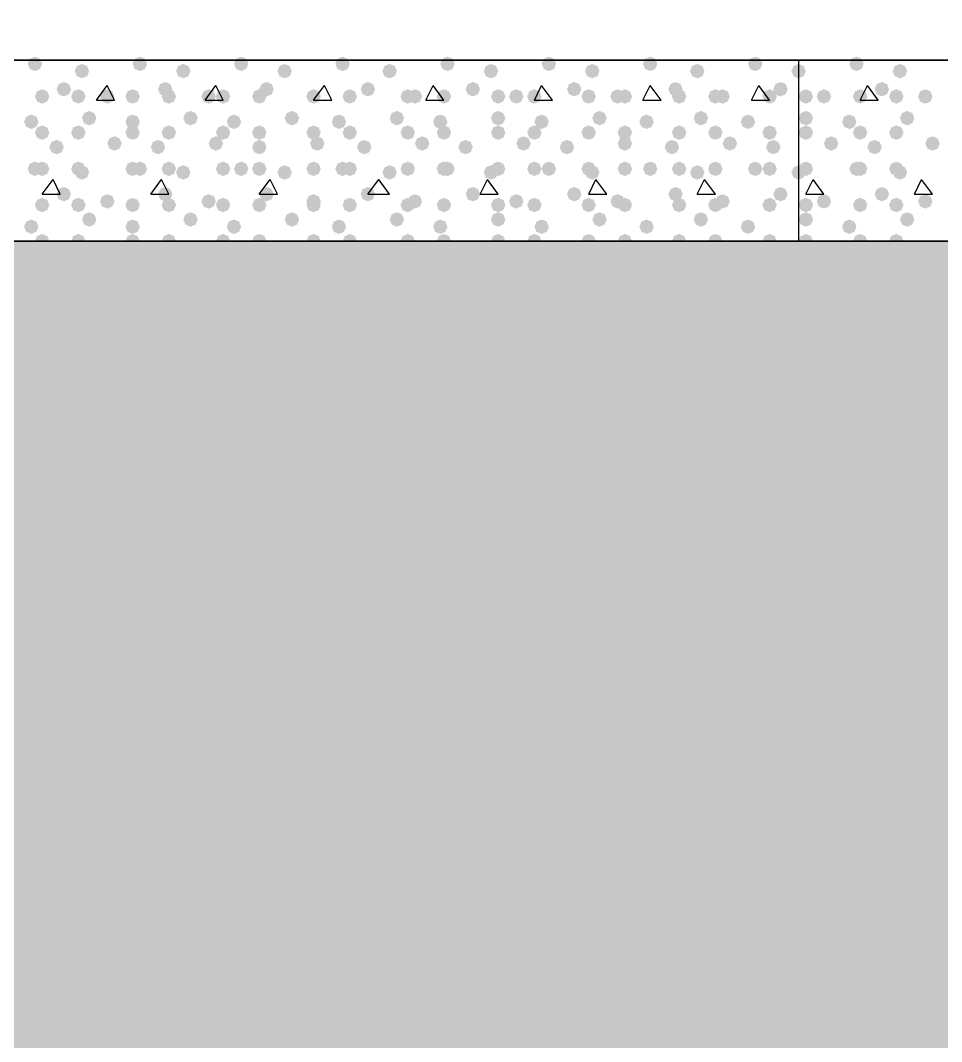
# Model space of a CAD drawing. Header units: millimetres. Extents: x 0 to 420, y 0 to 297.
# Drawn here: x 128.44 to 139.21, y 117.55 to 129.5 of the extents above; entities that cross this region are included whole.
import ezdxf

# ---------------------------------------------------------------- set-up
doc = ezdxf.new("R2010")
doc.units = ezdxf.units.MM
doc.layers.get('0').update_dxf_attribs({"linetype": 'CONTINUOUS'})

msp = doc.modelspace()

# ---------------------------------------------------------------- hatches: boundary and pattern name
at = {"true_color": 0x000008}
for points in [[(128.693333, 128.989667), (128.668463, 128.929871), (128.608667, 128.905), (128.548871, 128.929871), (128.524, 128.989667), (128.548871, 129.049462), (128.608667, 129.074333), (128.668462, 129.049463)], [(129.921, 128.989667), (129.896129, 128.929871), (129.836333, 128.905), (129.776537, 128.929871), (129.751667, 128.989667), (129.776537, 129.049462), (129.836333, 129.074333), (129.896129, 129.049463)], [(131.106333, 128.989667), (131.081462, 128.929871), (131.021667, 128.905), (130.961871, 128.929871), (130.937, 128.989667), (130.961871, 129.049462), (131.021667, 129.074333), (131.081462, 129.049463)], [(132.291667, 128.989667), (132.266796, 128.929871), (132.207, 128.905), (132.147204, 128.929871), (132.122333, 128.989667), (132.147204, 129.049462), (132.207, 129.074333), (132.266796, 129.049463)], [(133.519333, 128.989667), (133.494463, 128.929871), (133.434667, 128.905), (133.374871, 128.929871), (133.35, 128.989667), (133.374871, 129.049462), (133.434667, 129.074333), (133.494462, 129.049463)], [(134.704667, 128.989667), (134.679796, 128.929871), (134.62, 128.905), (134.560204, 128.929871), (134.535333, 128.989667), (134.560204, 129.049462), (134.62, 129.074333), (134.679796, 129.049463)], [(135.89, 128.989667), (135.865129, 128.929871), (135.805333, 128.905), (135.745538, 128.929871), (135.720667, 128.989667), (135.745537, 129.049462), (135.805333, 129.074333), (135.865129, 129.049463)], [(137.117667, 128.989667), (137.092796, 128.929871), (137.033, 128.905), (136.973204, 128.929871), (136.948333, 128.989667), (136.973204, 129.049462), (137.033, 129.074333), (137.092796, 129.049463)], [(129.243667, 128.905), (129.218796, 128.845204), (129.159, 128.820333), (129.099204, 128.845204), (129.074333, 128.905), (129.099204, 128.964796), (129.159, 128.989667), (129.218796, 128.964796)], [(130.429, 128.905), (130.404129, 128.845204), (130.344333, 128.820333), (130.284538, 128.845204), (130.259667, 128.905), (130.284537, 128.964796), (130.344333, 128.989667), (130.404129, 128.964796)], [(131.614333, 128.905), (131.589463, 128.845204), (131.529667, 128.820333), (131.469871, 128.845204), (131.445, 128.905), (131.469871, 128.964796), (131.529667, 128.989667), (131.589462, 128.964796)], [(132.842, 128.905), (132.817129, 128.845204), (132.757333, 128.820333), (132.697538, 128.845204), (132.672667, 128.905), (132.697537, 128.964796), (132.757333, 128.989667), (132.817129, 128.964796)], [(134.027333, 128.905), (134.002463, 128.845204), (133.942667, 128.820333), (133.882871, 128.845204), (133.858, 128.905), (133.882871, 128.964796), (133.942667, 128.989667), (134.002462, 128.964796)], [(135.212667, 128.905), (135.187796, 128.845204), (135.128, 128.820333), (135.068204, 128.845204), (135.043333, 128.905), (135.068204, 128.964796), (135.128, 128.989667), (135.187796, 128.964796)], [(136.440333, 128.905), (136.415463, 128.845204), (136.355667, 128.820333), (136.295871, 128.845204), (136.271, 128.905), (136.295871, 128.964796), (136.355667, 128.989667), (136.415462, 128.964796)], [(128.778, 128.608667), (128.753129, 128.548871), (128.693333, 128.524), (128.633537, 128.548871), (128.608667, 128.608667), (128.633537, 128.668462), (128.693333, 128.693333), (128.753129, 128.668463)], [(129.032, 128.693333), (129.007129, 128.633537), (128.947333, 128.608667), (128.887538, 128.633537), (128.862667, 128.693333), (128.887537, 128.753129), (128.947333, 128.778), (129.007129, 128.753129)], [(129.201333, 128.608667), (129.176462, 128.548871), (129.116667, 128.524), (129.056871, 128.548871), (129.032, 128.608667), (129.056871, 128.668462), (129.116667, 128.693333), (129.176462, 128.668463)], [(129.54, 128.608667), (129.515129, 128.548871), (129.455333, 128.524), (129.395537, 128.548871), (129.370667, 128.608667), (129.395537, 128.668462), (129.455333, 128.693333), (129.515129, 128.668463)], [(129.836333, 128.608667), (129.811463, 128.548871), (129.751667, 128.524), (129.691871, 128.548871), (129.667, 128.608667), (129.691871, 128.668462), (129.751667, 128.693333), (129.811462, 128.668463)], [(130.217333, 128.693333), (130.192463, 128.633537), (130.132667, 128.608667), (130.072871, 128.633537), (130.048, 128.693333), (130.072871, 128.753129), (130.132667, 128.778), (130.192462, 128.753129)], [(130.259667, 128.608667), (130.234796, 128.548871), (130.175, 128.524), (130.115204, 128.548871), (130.090333, 128.608667), (130.115204, 128.668462), (130.175, 128.693333), (130.234796, 128.668463)], [(130.725333, 128.608667), (130.700463, 128.548871), (130.640667, 128.524), (130.580871, 128.548871), (130.556, 128.608667), (130.580871, 128.668462), (130.640667, 128.693333), (130.700462, 128.668463)], [(130.894667, 128.608667), (130.869796, 128.548871), (130.81, 128.524), (130.750204, 128.548871), (130.725333, 128.608667), (130.750204, 128.668462), (130.81, 128.693333), (130.869796, 128.668463)], [(131.318, 128.608667), (131.293129, 128.548871), (131.233333, 128.524), (131.173537, 128.548871), (131.148667, 128.608667), (131.173537, 128.668462), (131.233333, 128.693333), (131.293129, 128.668463)], [(131.402667, 128.693333), (131.377796, 128.633537), (131.318, 128.608667), (131.258204, 128.633537), (131.233333, 128.693333), (131.258204, 128.753129), (131.318, 128.778), (131.377796, 128.753129)], [(131.953, 128.608667), (131.928129, 128.548871), (131.868333, 128.524), (131.808538, 128.548871), (131.783667, 128.608667), (131.808537, 128.668462), (131.868333, 128.693333), (131.928129, 128.668463)], [(131.953, 128.608667), (131.928129, 128.548871), (131.868333, 128.524), (131.808538, 128.548871), (131.783667, 128.608667), (131.808537, 128.668462), (131.868333, 128.693333), (131.928129, 128.668463)], [(132.376333, 128.608667), (132.351463, 128.548871), (132.291667, 128.524), (132.231871, 128.548871), (132.207, 128.608667), (132.231871, 128.668462), (132.291667, 128.693333), (132.351462, 128.668463)], [(132.588, 128.693333), (132.563129, 128.633537), (132.503333, 128.608667), (132.443537, 128.633537), (132.418667, 128.693333), (132.443537, 128.753129), (132.503333, 128.778), (132.563129, 128.753129)], [(133.053667, 128.608667), (133.028796, 128.548871), (132.969, 128.524), (132.909204, 128.548871), (132.884333, 128.608667), (132.909204, 128.668462), (132.969, 128.693333), (133.028796, 128.668463)], [(133.138333, 128.608667), (133.113463, 128.548871), (133.053667, 128.524), (132.993871, 128.548871), (132.969, 128.608667), (132.993871, 128.668462), (133.053667, 128.693333), (133.113462, 128.668463)], [(133.477, 128.608667), (133.452129, 128.548871), (133.392333, 128.524), (133.332538, 128.548871), (133.307667, 128.608667), (133.332537, 128.668462), (133.392333, 128.693333), (133.452129, 128.668463)], [(133.815667, 128.693333), (133.790796, 128.633537), (133.731, 128.608667), (133.671204, 128.633537), (133.646333, 128.693333), (133.671204, 128.753129), (133.731, 128.778), (133.790796, 128.753129)], [(134.112, 128.608667), (134.087129, 128.548871), (134.027333, 128.524), (133.967538, 128.548871), (133.942667, 128.608667), (133.967537, 128.668462), (134.027333, 128.693333), (134.087129, 128.668463)], [(134.323667, 128.608667), (134.298796, 128.548871), (134.239, 128.524), (134.179204, 128.548871), (134.154333, 128.608667), (134.179204, 128.668462), (134.239, 128.693333), (134.298796, 128.668463)], [(134.535333, 128.608667), (134.510463, 128.548871), (134.450667, 128.524), (134.390871, 128.548871), (134.366, 128.608667), (134.390871, 128.668462), (134.450667, 128.693333), (134.510462, 128.668463)], [(135.001, 128.693333), (134.976129, 128.633537), (134.916333, 128.608667), (134.856538, 128.633537), (134.831667, 128.693333), (134.856537, 128.753129), (134.916333, 128.778), (134.976129, 128.753129)], [(135.170333, 128.608667), (135.145463, 128.548871), (135.085667, 128.524), (135.025871, 128.548871), (135.001, 128.608667), (135.025871, 128.668462), (135.085667, 128.693333), (135.145462, 128.668463)], [(135.509, 128.608667), (135.484129, 128.548871), (135.424333, 128.524), (135.364537, 128.548871), (135.339667, 128.608667), (135.364537, 128.668462), (135.424333, 128.693333), (135.484129, 128.668463)], [(135.593667, 128.608667), (135.568796, 128.548871), (135.509, 128.524), (135.449204, 128.548871), (135.424333, 128.608667), (135.449204, 128.668462), (135.509, 128.693333), (135.568796, 128.668463)], [(136.186333, 128.693333), (136.161463, 128.633537), (136.101667, 128.608667), (136.041871, 128.633537), (136.017, 128.693333), (136.041871, 128.753129), (136.101667, 128.778), (136.161462, 128.753129)], [(136.228667, 128.608667), (136.203796, 128.548871), (136.144, 128.524), (136.084204, 128.548871), (136.059333, 128.608667), (136.084204, 128.668462), (136.144, 128.693333), (136.203796, 128.668463)], [(136.652, 128.608667), (136.627129, 128.548871), (136.567333, 128.524), (136.507538, 128.548871), (136.482667, 128.608667), (136.507537, 128.668462), (136.567333, 128.693333), (136.627129, 128.668463)], [(136.736667, 128.608667), (136.711796, 128.548871), (136.652, 128.524), (136.592204, 128.548871), (136.567333, 128.608667), (136.592204, 128.668462), (136.652, 128.693333), (136.711796, 128.668463)], [(137.287, 128.608667), (137.262129, 128.548871), (137.202333, 128.524), (137.142538, 128.548871), (137.117667, 128.608667), (137.142537, 128.668462), (137.202333, 128.693333), (137.262129, 128.668463)], [(137.414, 128.693333), (137.389129, 128.633537), (137.329333, 128.608667), (137.269538, 128.633537), (137.244667, 128.693333), (137.269537, 128.753129), (137.329333, 128.778), (137.389129, 128.753129)], [(129.328333, 128.354667), (129.303463, 128.294871), (129.243667, 128.27), (129.183871, 128.294871), (129.159, 128.354667), (129.183871, 128.414462), (129.243667, 128.439333), (129.303462, 128.414463)], [(130.513667, 128.354667), (130.488796, 128.294871), (130.429, 128.27), (130.369204, 128.294871), (130.344333, 128.354667), (130.369204, 128.414462), (130.429, 128.439333), (130.488796, 128.414463)], [(131.699, 128.354667), (131.674129, 128.294871), (131.614333, 128.27), (131.554537, 128.294871), (131.529667, 128.354667), (131.554537, 128.414462), (131.614333, 128.439333), (131.674129, 128.414463)], [(132.926667, 128.354667), (132.901796, 128.294871), (132.842, 128.27), (132.782204, 128.294871), (132.757333, 128.354667), (132.782204, 128.414462), (132.842, 128.439333), (132.901796, 128.414463)], [(134.112, 128.354667), (134.087129, 128.294871), (134.027333, 128.27), (133.967538, 128.294871), (133.942667, 128.354667), (133.967537, 128.414462), (134.027333, 128.439333), (134.087129, 128.414463)], [(135.297333, 128.354667), (135.272463, 128.294871), (135.212667, 128.27), (135.152871, 128.294871), (135.128, 128.354667), (135.152871, 128.414462), (135.212667, 128.439333), (135.272462, 128.414463)], [(136.482667, 128.354667), (136.457796, 128.294871), (136.398, 128.27), (136.338204, 128.294871), (136.313333, 128.354667), (136.338204, 128.414462), (136.398, 128.439333), (136.457796, 128.414463)], [(128.651, 128.312333), (128.626129, 128.252537), (128.566333, 128.227667), (128.506537, 128.252537), (128.481667, 128.312333), (128.506537, 128.372129), (128.566333, 128.397), (128.626129, 128.372129)], [(129.836333, 128.312333), (129.811463, 128.252537), (129.751667, 128.227667), (129.691871, 128.252537), (129.667, 128.312333), (129.691871, 128.372129), (129.751667, 128.397), (129.811462, 128.372129)], [(131.021667, 128.312333), (130.996796, 128.252537), (130.937, 128.227667), (130.877204, 128.252537), (130.852333, 128.312333), (130.877204, 128.372129), (130.937, 128.397), (130.996796, 128.372129)], [(132.249333, 128.312333), (132.224463, 128.252537), (132.164667, 128.227667), (132.104871, 128.252537), (132.08, 128.312333), (132.104871, 128.372129), (132.164667, 128.397), (132.224462, 128.372129)], [(133.434667, 128.312333), (133.409796, 128.252537), (133.35, 128.227667), (133.290204, 128.252537), (133.265333, 128.312333), (133.290204, 128.372129), (133.35, 128.397), (133.409796, 128.372129)], [(134.62, 128.312333), (134.595129, 128.252537), (134.535333, 128.227667), (134.475538, 128.252537), (134.450667, 128.312333), (134.475537, 128.372129), (134.535333, 128.397), (134.595129, 128.372129)], [(135.847667, 128.312333), (135.822796, 128.252537), (135.763, 128.227667), (135.703204, 128.252537), (135.678333, 128.312333), (135.703204, 128.372129), (135.763, 128.397), (135.822796, 128.372129)], [(137.033, 128.312333), (137.008129, 128.252537), (136.948333, 128.227667), (136.888537, 128.252537), (136.863667, 128.312333), (136.888537, 128.372129), (136.948333, 128.397), (137.008129, 128.372129)], [(128.778, 128.185333), (128.753129, 128.125538), (128.693333, 128.100667), (128.633537, 128.125538), (128.608667, 128.185333), (128.633537, 128.245129), (128.693333, 128.27), (128.753129, 128.245129)], [(129.201333, 128.185333), (129.176462, 128.125538), (129.116667, 128.100667), (129.056871, 128.125538), (129.032, 128.185333), (129.056871, 128.245129), (129.116667, 128.27), (129.176462, 128.245129)], [(129.836333, 128.185333), (129.811463, 128.125538), (129.751667, 128.100667), (129.691871, 128.125538), (129.667, 128.185333), (129.691871, 128.245129), (129.751667, 128.27), (129.811462, 128.245129)], [(130.259667, 128.185333), (130.234796, 128.125538), (130.175, 128.100667), (130.115204, 128.125538), (130.090333, 128.185333), (130.115204, 128.245129), (130.175, 128.27), (130.234796, 128.245129)], [(130.894667, 128.185333), (130.869796, 128.125538), (130.81, 128.100667), (130.750204, 128.125538), (130.725333, 128.185333), (130.750204, 128.245129), (130.81, 128.27), (130.869796, 128.245129)], [(131.318, 128.185333), (131.293129, 128.125538), (131.233333, 128.100667), (131.173537, 128.125538), (131.148667, 128.185333), (131.173537, 128.245129), (131.233333, 128.27), (131.293129, 128.245129)], [(131.953, 128.185333), (131.928129, 128.125538), (131.868333, 128.100667), (131.808538, 128.125538), (131.783667, 128.185333), (131.808537, 128.245129), (131.868333, 128.27), (131.928129, 128.245129)], [(132.376333, 128.185333), (132.351463, 128.125538), (132.291667, 128.100667), (132.231871, 128.125538), (132.207, 128.185333), (132.231871, 128.245129), (132.291667, 128.27), (132.351462, 128.245129)], [(133.053667, 128.185333), (133.028796, 128.125538), (132.969, 128.100667), (132.909204, 128.125538), (132.884333, 128.185333), (132.909204, 128.245129), (132.969, 128.27), (133.028796, 128.245129)], [(133.477, 128.185333), (133.452129, 128.125538), (133.392333, 128.100667), (133.332538, 128.125538), (133.307667, 128.185333), (133.332537, 128.245129), (133.392333, 128.27), (133.452129, 128.245129)], [(134.112, 128.185333), (134.087129, 128.125538), (134.027333, 128.100667), (133.967538, 128.125538), (133.942667, 128.185333), (133.967537, 128.245129), (134.027333, 128.27), (134.087129, 128.245129)], [(134.535333, 128.185333), (134.510463, 128.125538), (134.450667, 128.100667), (134.390871, 128.125538), (134.366, 128.185333), (134.390871, 128.245129), (134.450667, 128.27), (134.510462, 128.245129)], [(135.170333, 128.185333), (135.145463, 128.125538), (135.085667, 128.100667), (135.025871, 128.125538), (135.001, 128.185333), (135.025871, 128.245129), (135.085667, 128.27), (135.145462, 128.245129)], [(135.593667, 128.185333), (135.568796, 128.125538), (135.509, 128.100667), (135.449204, 128.125538), (135.424333, 128.185333), (135.449204, 128.245129), (135.509, 128.27), (135.568796, 128.245129)], [(136.228667, 128.185333), (136.203796, 128.125538), (136.144, 128.100667), (136.084204, 128.125538), (136.059333, 128.185333), (136.084204, 128.245129), (136.144, 128.27), (136.203796, 128.245129)], [(136.652, 128.185333), (136.627129, 128.125538), (136.567333, 128.100667), (136.507538, 128.125538), (136.482667, 128.185333), (136.507537, 128.245129), (136.567333, 128.27), (136.627129, 128.245129)], [(137.287, 128.185333), (137.262129, 128.125538), (137.202333, 128.100667), (137.142538, 128.125538), (137.117667, 128.185333), (137.142537, 128.245129), (137.202333, 128.27), (137.262129, 128.245129)], [(128.947333, 128.016), (128.922463, 127.956204), (128.862667, 127.931333), (128.802871, 127.956204), (128.778, 128.016), (128.802871, 128.075796), (128.862667, 128.100667), (128.922462, 128.075796)], [(129.624667, 128.058333), (129.599796, 127.998538), (129.54, 127.973667), (129.480204, 127.998538), (129.455333, 128.058333), (129.480204, 128.118129), (129.54, 128.143), (129.599796, 128.118129)], [(130.132667, 128.016), (130.107796, 127.956204), (130.048, 127.931333), (129.988204, 127.956204), (129.963333, 128.016), (129.988204, 128.075796), (130.048, 128.100667), (130.107796, 128.075796)], [(130.81, 128.058333), (130.785129, 127.998538), (130.725333, 127.973667), (130.665538, 127.998538), (130.640667, 128.058333), (130.665537, 128.118129), (130.725333, 128.143), (130.785129, 128.118129)], [(131.318, 128.016), (131.293129, 127.956204), (131.233333, 127.931333), (131.173537, 127.956204), (131.148667, 128.016), (131.173537, 128.075796), (131.233333, 128.100667), (131.293129, 128.075796)], [(131.995333, 128.058333), (131.970463, 127.998538), (131.910667, 127.973667), (131.850871, 127.998538), (131.826, 128.058333), (131.850871, 128.118129), (131.910667, 128.143), (131.970462, 128.118129)], [(132.545667, 128.016), (132.520796, 127.956204), (132.461, 127.931333), (132.401204, 127.956204), (132.376333, 128.016), (132.401204, 128.075796), (132.461, 128.100667), (132.520796, 128.075796)], [(133.223, 128.058333), (133.198129, 127.998538), (133.138333, 127.973667), (133.078537, 127.998538), (133.053667, 128.058333), (133.078537, 128.118129), (133.138333, 128.143), (133.198129, 128.118129)], [(133.731, 128.016), (133.706129, 127.956204), (133.646333, 127.931333), (133.586538, 127.956204), (133.561667, 128.016), (133.586537, 128.075796), (133.646333, 128.100667), (133.706129, 128.075796)], [(134.408333, 128.058333), (134.383463, 127.998538), (134.323667, 127.973667), (134.263871, 127.998538), (134.239, 128.058333), (134.263871, 128.118129), (134.323667, 128.143), (134.383462, 128.118129)], [(134.916333, 128.016), (134.891462, 127.956204), (134.831667, 127.931333), (134.771871, 127.956204), (134.747, 128.016), (134.771871, 128.075796), (134.831667, 128.100667), (134.891462, 128.075796)], [(135.593667, 128.058333), (135.568796, 127.998538), (135.509, 127.973667), (135.449204, 127.998538), (135.424333, 128.058333), (135.449204, 128.118129), (135.509, 128.143), (135.568796, 128.118129)], [(136.144, 128.016), (136.119129, 127.956204), (136.059333, 127.931333), (135.999538, 127.956204), (135.974667, 128.016), (135.999537, 128.075796), (136.059333, 128.100667), (136.119129, 128.075796)], [(136.821333, 128.058333), (136.796462, 127.998538), (136.736667, 127.973667), (136.676871, 127.998538), (136.652, 128.058333), (136.676871, 128.118129), (136.736667, 128.143), (136.796462, 128.118129)], [(137.329333, 128.016), (137.304463, 127.956204), (137.244667, 127.931333), (137.184871, 127.956204), (137.16, 128.016), (137.184871, 128.075796), (137.244667, 128.100667), (137.304462, 128.075796)], [(128.693333, 127.762), (128.668463, 127.702204), (128.608667, 127.677333), (128.548871, 127.702204), (128.524, 127.762), (128.548871, 127.821796), (128.608667, 127.846667), (128.668462, 127.821796)], [(128.778, 127.762), (128.753129, 127.702204), (128.693333, 127.677333), (128.633537, 127.702204), (128.608667, 127.762), (128.633537, 127.821796), (128.693333, 127.846667), (128.753129, 127.821796)], [(129.201333, 127.762), (129.176462, 127.702204), (129.116667, 127.677333), (129.056871, 127.702204), (129.032, 127.762), (129.056871, 127.821796), (129.116667, 127.846667), (129.176462, 127.821796)], [(129.836333, 127.762), (129.811463, 127.702204), (129.751667, 127.677333), (129.691871, 127.702204), (129.667, 127.762), (129.691871, 127.821796), (129.751667, 127.846667), (129.811462, 127.821796)], [(129.921, 127.762), (129.896129, 127.702204), (129.836333, 127.677333), (129.776537, 127.702204), (129.751667, 127.762), (129.776537, 127.821796), (129.836333, 127.846667), (129.896129, 127.821796)], [(130.259667, 127.762), (130.234796, 127.702204), (130.175, 127.677333), (130.115204, 127.702204), (130.090333, 127.762), (130.115204, 127.821796), (130.175, 127.846667), (130.234796, 127.821796)], [(130.894667, 127.762), (130.869796, 127.702204), (130.81, 127.677333), (130.750204, 127.702204), (130.725333, 127.762), (130.750204, 127.821796), (130.81, 127.846667), (130.869796, 127.821796)], [(131.106333, 127.762), (131.081462, 127.702204), (131.021667, 127.677333), (130.961871, 127.702204), (130.937, 127.762), (130.961871, 127.821796), (131.021667, 127.846667), (131.081462, 127.821796)], [(131.318, 127.762), (131.293129, 127.702204), (131.233333, 127.677333), (131.173537, 127.702204), (131.148667, 127.762), (131.173537, 127.821796), (131.233333, 127.846667), (131.293129, 127.821796)], [(131.953, 127.762), (131.928129, 127.702204), (131.868333, 127.677333), (131.808538, 127.702204), (131.783667, 127.762), (131.808537, 127.821796), (131.868333, 127.846667), (131.928129, 127.821796)], [(132.291667, 127.762), (132.266796, 127.702204), (132.207, 127.677333), (132.147204, 127.702204), (132.122333, 127.762), (132.147204, 127.821796), (132.207, 127.846667), (132.266796, 127.821796)], [(132.376333, 127.762), (132.351463, 127.702204), (132.291667, 127.677333), (132.231871, 127.702204), (132.207, 127.762), (132.231871, 127.821796), (132.291667, 127.846667), (132.351462, 127.821796)], [(133.053667, 127.762), (133.028796, 127.702204), (132.969, 127.677333), (132.909204, 127.702204), (132.884333, 127.762), (132.909204, 127.821796), (132.969, 127.846667), (133.028796, 127.821796)], [(133.477, 127.762), (133.452129, 127.702204), (133.392333, 127.677333), (133.332538, 127.702204), (133.307667, 127.762), (133.332537, 127.821796), (133.392333, 127.846667), (133.452129, 127.821796)], [(133.519333, 127.762), (133.494463, 127.702204), (133.434667, 127.677333), (133.374871, 127.702204), (133.35, 127.762), (133.374871, 127.821796), (133.434667, 127.846667), (133.494462, 127.821796)], [(134.112, 127.762), (134.087129, 127.702204), (134.027333, 127.677333), (133.967538, 127.702204), (133.942667, 127.762), (133.967537, 127.821796), (134.027333, 127.846667), (134.087129, 127.821796)], [(134.535333, 127.762), (134.510463, 127.702204), (134.450667, 127.677333), (134.390871, 127.702204), (134.366, 127.762), (134.390871, 127.821796), (134.450667, 127.846667), (134.510462, 127.821796)], [(134.704667, 127.762), (134.679796, 127.702204), (134.62, 127.677333), (134.560204, 127.702204), (134.535333, 127.762), (134.560204, 127.821796), (134.62, 127.846667), (134.679796, 127.821796)], [(135.170333, 127.762), (135.145463, 127.702204), (135.085667, 127.677333), (135.025871, 127.702204), (135.001, 127.762), (135.025871, 127.821796), (135.085667, 127.846667), (135.145462, 127.821796)], [(135.593667, 127.762), (135.568796, 127.702204), (135.509, 127.677333), (135.449204, 127.702204), (135.424333, 127.762), (135.449204, 127.821796), (135.509, 127.846667), (135.568796, 127.821796)], [(135.89, 127.762), (135.865129, 127.702204), (135.805333, 127.677333), (135.745538, 127.702204), (135.720667, 127.762), (135.745537, 127.821796), (135.805333, 127.846667), (135.865129, 127.821796)], [(136.228667, 127.762), (136.203796, 127.702204), (136.144, 127.677333), (136.084204, 127.702204), (136.059333, 127.762), (136.084204, 127.821796), (136.144, 127.846667), (136.203796, 127.821796)], [(136.652, 127.762), (136.627129, 127.702204), (136.567333, 127.677333), (136.507538, 127.702204), (136.482667, 127.762), (136.507537, 127.821796), (136.567333, 127.846667), (136.627129, 127.821796)], [(137.117667, 127.762), (137.092796, 127.702204), (137.033, 127.677333), (136.973204, 127.702204), (136.948333, 127.762), (136.973204, 127.821796), (137.033, 127.846667), (137.092796, 127.821796)], [(137.287, 127.762), (137.262129, 127.702204), (137.202333, 127.677333), (137.142538, 127.702204), (137.117667, 127.762), (137.142537, 127.821796), (137.202333, 127.846667), (137.262129, 127.821796)], [(129.243667, 127.719667), (129.218796, 127.659871), (129.159, 127.635), (129.099204, 127.659871), (129.074333, 127.719667), (129.099204, 127.779462), (129.159, 127.804333), (129.218796, 127.779463)], [(130.429, 127.719667), (130.404129, 127.659871), (130.344333, 127.635), (130.284538, 127.659871), (130.259667, 127.719667), (130.284537, 127.779462), (130.344333, 127.804333), (130.404129, 127.779463)], [(131.614333, 127.719667), (131.589463, 127.659871), (131.529667, 127.635), (131.469871, 127.659871), (131.445, 127.719667), (131.469871, 127.779462), (131.529667, 127.804333), (131.589462, 127.779463)], [(132.842, 127.719667), (132.817129, 127.659871), (132.757333, 127.635), (132.697538, 127.659871), (132.672667, 127.719667), (132.697537, 127.779462), (132.757333, 127.804333), (132.817129, 127.779463)], [(134.027333, 127.719667), (134.002463, 127.659871), (133.942667, 127.635), (133.882871, 127.659871), (133.858, 127.719667), (133.882871, 127.779462), (133.942667, 127.804333), (134.002462, 127.779463)], [(135.212667, 127.719667), (135.187796, 127.659871), (135.128, 127.635), (135.068204, 127.659871), (135.043333, 127.719667), (135.068204, 127.779462), (135.128, 127.804333), (135.187796, 127.779463)], [(136.440333, 127.719667), (136.415463, 127.659871), (136.355667, 127.635), (136.295871, 127.659871), (136.271, 127.719667), (136.295871, 127.779462), (136.355667, 127.804333), (136.415462, 127.779463)], [(129.032, 127.465667), (129.007129, 127.405871), (128.947333, 127.381), (128.887538, 127.405871), (128.862667, 127.465667), (128.887537, 127.525462), (128.947333, 127.550333), (129.007129, 127.525463)], [(130.217333, 127.465667), (130.192463, 127.405871), (130.132667, 127.381), (130.072871, 127.405871), (130.048, 127.465667), (130.072871, 127.525462), (130.132667, 127.550333), (130.192462, 127.525463)], [(131.402667, 127.465667), (131.377796, 127.405871), (131.318, 127.381), (131.258204, 127.405871), (131.233333, 127.465667), (131.258204, 127.525462), (131.318, 127.550333), (131.377796, 127.525463)], [(132.588, 127.465667), (132.563129, 127.405871), (132.503333, 127.381), (132.443537, 127.405871), (132.418667, 127.465667), (132.443537, 127.525462), (132.503333, 127.550333), (132.563129, 127.525463)], [(133.815667, 127.465667), (133.790796, 127.405871), (133.731, 127.381), (133.671204, 127.405871), (133.646333, 127.465667), (133.671204, 127.525462), (133.731, 127.550333), (133.790796, 127.525463)], [(135.001, 127.465667), (134.976129, 127.405871), (134.916333, 127.381), (134.856538, 127.405871), (134.831667, 127.465667), (134.856537, 127.525462), (134.916333, 127.550333), (134.976129, 127.525463)], [(136.186333, 127.465667), (136.161463, 127.405871), (136.101667, 127.381), (136.041871, 127.405871), (136.017, 127.465667), (136.041871, 127.525462), (136.101667, 127.550333), (136.161462, 127.525463)], [(137.414, 127.465667), (137.389129, 127.405871), (137.329333, 127.381), (137.269538, 127.405871), (137.244667, 127.465667), (137.269537, 127.525462), (137.329333, 127.550333), (137.389129, 127.525463)], [(128.778, 127.338667), (128.753129, 127.278871), (128.693333, 127.254), (128.633537, 127.278871), (128.608667, 127.338667), (128.633537, 127.398462), (128.693333, 127.423333), (128.753129, 127.398463)], [(129.201333, 127.338667), (129.176462, 127.278871), (129.116667, 127.254), (129.056871, 127.278871), (129.032, 127.338667), (129.056871, 127.398462), (129.116667, 127.423333), (129.176462, 127.398463)], [(129.54, 127.381), (129.515129, 127.321204), (129.455333, 127.296333), (129.395537, 127.321204), (129.370667, 127.381), (129.395537, 127.440796), (129.455333, 127.465667), (129.515129, 127.440796)], [(129.836333, 127.338667), (129.811463, 127.278871), (129.751667, 127.254), (129.691871, 127.278871), (129.667, 127.338667), (129.691871, 127.398462), (129.751667, 127.423333), (129.811462, 127.398463)], [(130.259667, 127.338667), (130.234796, 127.278871), (130.175, 127.254), (130.115204, 127.278871), (130.090333, 127.338667), (130.115204, 127.398462), (130.175, 127.423333), (130.234796, 127.398463)], [(130.725333, 127.381), (130.700463, 127.321204), (130.640667, 127.296333), (130.580871, 127.321204), (130.556, 127.381), (130.580871, 127.440796), (130.640667, 127.465667), (130.700462, 127.440796)], [(130.894667, 127.338667), (130.869796, 127.278871), (130.81, 127.254), (130.750204, 127.278871), (130.725333, 127.338667), (130.750204, 127.398462), (130.81, 127.423333), (130.869796, 127.398463)], [(131.318, 127.338667), (131.293129, 127.278871), (131.233333, 127.254), (131.173537, 127.278871), (131.148667, 127.338667), (131.173537, 127.398462), (131.233333, 127.423333), (131.293129, 127.398463)], [(131.953, 127.381), (131.928129, 127.321204), (131.868333, 127.296333), (131.808538, 127.321204), (131.783667, 127.381), (131.808537, 127.440796), (131.868333, 127.465667), (131.928129, 127.440796)], [(131.953, 127.338667), (131.928129, 127.278871), (131.868333, 127.254), (131.808538, 127.278871), (131.783667, 127.338667), (131.808537, 127.398462), (131.868333, 127.423333), (131.928129, 127.398463)], [(132.376333, 127.338667), (132.351463, 127.278871), (132.291667, 127.254), (132.231871, 127.278871), (132.207, 127.338667), (132.231871, 127.398462), (132.291667, 127.423333), (132.351462, 127.398463)], [(133.053667, 127.338667), (133.028796, 127.278871), (132.969, 127.254), (132.909204, 127.278871), (132.884333, 127.338667), (132.909204, 127.398462), (132.969, 127.423333), (133.028796, 127.398463)], [(133.138333, 127.381), (133.113463, 127.321204), (133.053667, 127.296333), (132.993871, 127.321204), (132.969, 127.381), (132.993871, 127.440796), (133.053667, 127.465667), (133.113462, 127.440796)], [(133.477, 127.338667), (133.452129, 127.278871), (133.392333, 127.254), (133.332538, 127.278871), (133.307667, 127.338667), (133.332537, 127.398462), (133.392333, 127.423333), (133.452129, 127.398463)], [(134.112, 127.338667), (134.087129, 127.278871), (134.027333, 127.254), (133.967538, 127.278871), (133.942667, 127.338667), (133.967537, 127.398462), (134.027333, 127.423333), (134.087129, 127.398463)], [(134.323667, 127.381), (134.298796, 127.321204), (134.239, 127.296333), (134.179204, 127.321204), (134.154333, 127.381), (134.179204, 127.440796), (134.239, 127.465667), (134.298796, 127.440796)], [(134.535333, 127.338667), (134.510463, 127.278871), (134.450667, 127.254), (134.390871, 127.278871), (134.366, 127.338667), (134.390871, 127.398462), (134.450667, 127.423333), (134.510462, 127.398463)], [(135.170333, 127.338667), (135.145463, 127.278871), (135.085667, 127.254), (135.025871, 127.278871), (135.001, 127.338667), (135.025871, 127.398462), (135.085667, 127.423333), (135.145462, 127.398463)], [(135.509, 127.381), (135.484129, 127.321204), (135.424333, 127.296333), (135.364537, 127.321204), (135.339667, 127.381), (135.364537, 127.440796), (135.424333, 127.465667), (135.484129, 127.440796)], [(135.593667, 127.338667), (135.568796, 127.278871), (135.509, 127.254), (135.449204, 127.278871), (135.424333, 127.338667), (135.449204, 127.398462), (135.509, 127.423333), (135.568796, 127.398463)], [(136.228667, 127.338667), (136.203796, 127.278871), (136.144, 127.254), (136.084204, 127.278871), (136.059333, 127.338667), (136.084204, 127.398462), (136.144, 127.423333), (136.203796, 127.398463)], [(136.652, 127.338667), (136.627129, 127.278871), (136.567333, 127.254), (136.507538, 127.278871), (136.482667, 127.338667), (136.507537, 127.398462), (136.567333, 127.423333), (136.627129, 127.398463)], [(136.736667, 127.381), (136.711796, 127.321204), (136.652, 127.296333), (136.592204, 127.321204), (136.567333, 127.381), (136.592204, 127.440796), (136.652, 127.465667), (136.711796, 127.440796)], [(137.287, 127.338667), (137.262129, 127.278871), (137.202333, 127.254), (137.142538, 127.278871), (137.117667, 127.338667), (137.142537, 127.398462), (137.202333, 127.423333), (137.262129, 127.398463)], [(129.328333, 127.169333), (129.303463, 127.109537), (129.243667, 127.084667), (129.183871, 127.109537), (129.159, 127.169333), (129.183871, 127.229129), (129.243667, 127.254), (129.303462, 127.229129)], [(130.513667, 127.169333), (130.488796, 127.109537), (130.429, 127.084667), (130.369204, 127.109537), (130.344333, 127.169333), (130.369204, 127.229129), (130.429, 127.254), (130.488796, 127.229129)], [(131.699, 127.169333), (131.674129, 127.109537), (131.614333, 127.084667), (131.554537, 127.109537), (131.529667, 127.169333), (131.554537, 127.229129), (131.614333, 127.254), (131.674129, 127.229129)], [(132.926667, 127.169333), (132.901796, 127.109537), (132.842, 127.084667), (132.782204, 127.109537), (132.757333, 127.169333), (132.782204, 127.229129), (132.842, 127.254), (132.901796, 127.229129)], [(134.112, 127.169333), (134.087129, 127.109537), (134.027333, 127.084667), (133.967538, 127.109537), (133.942667, 127.169333), (133.967537, 127.229129), (134.027333, 127.254), (134.087129, 127.229129)], [(135.297333, 127.169333), (135.272463, 127.109537), (135.212667, 127.084667), (135.152871, 127.109537), (135.128, 127.169333), (135.152871, 127.229129), (135.212667, 127.254), (135.272462, 127.229129)], [(136.482667, 127.169333), (136.457796, 127.109537), (136.398, 127.084667), (136.338204, 127.109537), (136.313333, 127.169333), (136.338204, 127.229129), (136.398, 127.254), (136.457796, 127.229129)], [(128.651, 127.084667), (128.626129, 127.024871), (128.566333, 127), (128.506537, 127.024871), (128.481667, 127.084667), (128.506537, 127.144462), (128.566333, 127.169333), (128.626129, 127.144463)], [(129.836333, 127.084667), (129.811463, 127.024871), (129.751667, 127), (129.691871, 127.024871), (129.667, 127.084667), (129.691871, 127.144462), (129.751667, 127.169333), (129.811462, 127.144463)], [(131.021667, 127.084667), (130.996796, 127.024871), (130.937, 127), (130.877204, 127.024871), (130.852333, 127.084667), (130.877204, 127.144462), (130.937, 127.169333), (130.996796, 127.144463)], [(132.249333, 127.084667), (132.224463, 127.024871), (132.164667, 127), (132.104871, 127.024871), (132.08, 127.084667), (132.104871, 127.144462), (132.164667, 127.169333), (132.224462, 127.144463)], [(133.434667, 127.084667), (133.409796, 127.024871), (133.35, 127), (133.290204, 127.024871), (133.265333, 127.084667), (133.290204, 127.144462), (133.35, 127.169333), (133.409796, 127.144463)], [(134.62, 127.084667), (134.595129, 127.024871), (134.535333, 127), (134.475538, 127.024871), (134.450667, 127.084667), (134.475537, 127.144462), (134.535333, 127.169333), (134.595129, 127.144463)], [(135.847667, 127.084667), (135.822796, 127.024871), (135.763, 127), (135.703204, 127.024871), (135.678333, 127.084667), (135.703204, 127.144462), (135.763, 127.169333), (135.822796, 127.144463)], [(137.033, 127.084667), (137.008129, 127.024871), (136.948333, 127), (136.888537, 127.024871), (136.863667, 127.084667), (136.888537, 127.144462), (136.948333, 127.169333), (137.008129, 127.144463)], [(128.778, 126.915333), (128.753129, 126.855538), (128.693333, 126.830667), (128.633537, 126.855538), (128.608667, 126.915333), (128.633537, 126.975129), (128.693333, 127), (128.753129, 126.975129)], [(129.201333, 126.915333), (129.176462, 126.855538), (129.116667, 126.830667), (129.056871, 126.855538), (129.032, 126.915333), (129.056871, 126.975129), (129.116667, 127), (129.176462, 126.975129)], [(129.836333, 126.915333), (129.811463, 126.855538), (129.751667, 126.830667), (129.691871, 126.855538), (129.667, 126.915333), (129.691871, 126.975129), (129.751667, 127), (129.811462, 126.975129)], [(130.259667, 126.915333), (130.234796, 126.855538), (130.175, 126.830667), (130.115204, 126.855538), (130.090333, 126.915333), (130.115204, 126.975129), (130.175, 127), (130.234796, 126.975129)], [(130.894667, 126.915333), (130.869796, 126.855538), (130.81, 126.830667), (130.750204, 126.855538), (130.725333, 126.915333), (130.750204, 126.975129), (130.81, 127), (130.869796, 126.975129)], [(131.318, 126.915333), (131.293129, 126.855538), (131.233333, 126.830667), (131.173537, 126.855538), (131.148667, 126.915333), (131.173537, 126.975129), (131.233333, 127), (131.293129, 126.975129)], [(131.953, 126.915333), (131.928129, 126.855538), (131.868333, 126.830667), (131.808538, 126.855538), (131.783667, 126.915333), (131.808537, 126.975129), (131.868333, 127), (131.928129, 126.975129)], [(132.376333, 126.915333), (132.351463, 126.855538), (132.291667, 126.830667), (132.231871, 126.855538), (132.207, 126.915333), (132.231871, 126.975129), (132.291667, 127), (132.351462, 126.975129)], [(133.053667, 126.915333), (133.028796, 126.855538), (132.969, 126.830667), (132.909204, 126.855538), (132.884333, 126.915333), (132.909204, 126.975129), (132.969, 127), (133.028796, 126.975129)], [(133.477, 126.915333), (133.452129, 126.855538), (133.392333, 126.830667), (133.332538, 126.855538), (133.307667, 126.915333), (133.332537, 126.975129), (133.392333, 127), (133.452129, 126.975129)], [(134.112, 126.915333), (134.087129, 126.855538), (134.027333, 126.830667), (133.967538, 126.855538), (133.942667, 126.915333), (133.967537, 126.975129), (134.027333, 127), (134.087129, 126.975129)], [(134.535333, 126.915333), (134.510463, 126.855538), (134.450667, 126.830667), (134.390871, 126.855538), (134.366, 126.915333), (134.390871, 126.975129), (134.450667, 127), (134.510462, 126.975129)], [(135.170333, 126.915333), (135.145463, 126.855538), (135.085667, 126.830667), (135.025871, 126.855538), (135.001, 126.915333), (135.025871, 126.975129), (135.085667, 127), (135.145462, 126.975129)], [(135.593667, 126.915333), (135.568796, 126.855538), (135.509, 126.830667), (135.449204, 126.855538), (135.424333, 126.915333), (135.449204, 126.975129), (135.509, 127), (135.568796, 126.975129)], [(136.228667, 126.915333), (136.203796, 126.855538), (136.144, 126.830667), (136.084204, 126.855538), (136.059333, 126.915333), (136.084204, 126.975129), (136.144, 127), (136.203796, 126.975129)], [(136.652, 126.915333), (136.627129, 126.855538), (136.567333, 126.830667), (136.507538, 126.855538), (136.482667, 126.915333), (136.507537, 126.975129), (136.567333, 127), (136.627129, 126.975129)], [(137.287, 126.915333), (137.262129, 126.855538), (137.202333, 126.830667), (137.142538, 126.855538), (137.117667, 126.915333), (137.142537, 126.975129), (137.202333, 127), (137.262129, 126.975129)]]:
    msp.add_hatch(color=0, dxfattribs=at).paths.add_polyline_path(points, flags=0)
at = {"true_color": 0x000007}
for points in [[(138.303, 128.989667), (138.278129, 128.929871), (138.218333, 128.905), (138.158537, 128.929871), (138.133667, 128.989667), (138.158537, 129.049462), (138.218333, 129.074333), (138.278129, 129.049463)], [(137.625667, 128.905), (137.600796, 128.845204), (137.541, 128.820333), (137.481204, 128.845204), (137.456333, 128.905), (137.481204, 128.964796), (137.541, 128.989667), (137.600796, 128.964796)], [(138.811, 128.905), (138.786129, 128.845204), (138.726333, 128.820333), (138.666538, 128.845204), (138.641667, 128.905), (138.666537, 128.964796), (138.726333, 128.989667), (138.786129, 128.964796)], [(137.710333, 128.608667), (137.685463, 128.548871), (137.625667, 128.524), (137.565871, 128.548871), (137.541, 128.608667), (137.565871, 128.668462), (137.625667, 128.693333), (137.685462, 128.668463)], [(137.922, 128.608667), (137.897129, 128.548871), (137.837333, 128.524), (137.777538, 128.548871), (137.752667, 128.608667), (137.777537, 128.668462), (137.837333, 128.693333), (137.897129, 128.668463)], [(138.345333, 128.608667), (138.320463, 128.548871), (138.260667, 128.524), (138.200871, 128.548871), (138.176, 128.608667), (138.200871, 128.668462), (138.260667, 128.693333), (138.320462, 128.668463)], [(138.599333, 128.693333), (138.574463, 128.633537), (138.514667, 128.608667), (138.454871, 128.633537), (138.43, 128.693333), (138.454871, 128.753129), (138.514667, 128.778), (138.574462, 128.753129)], [(138.768667, 128.608667), (138.743796, 128.548871), (138.684, 128.524), (138.624204, 128.548871), (138.599333, 128.608667), (138.624204, 128.668462), (138.684, 128.693333), (138.743796, 128.668463)], [(139.107333, 128.608667), (139.082462, 128.548871), (139.022667, 128.524), (138.962871, 128.548871), (138.938, 128.608667), (138.962871, 128.668462), (139.022667, 128.693333), (139.082462, 128.668463)], [(137.710333, 128.354667), (137.685463, 128.294871), (137.625667, 128.27), (137.565871, 128.294871), (137.541, 128.354667), (137.565871, 128.414462), (137.625667, 128.439333), (137.685462, 128.414463)], [(138.895667, 128.354667), (138.870796, 128.294871), (138.811, 128.27), (138.751204, 128.294871), (138.726333, 128.354667), (138.751204, 128.414462), (138.811, 128.439333), (138.870796, 128.414463)], [(138.218333, 128.312333), (138.193463, 128.252537), (138.133667, 128.227667), (138.073871, 128.252537), (138.049, 128.312333), (138.073871, 128.372129), (138.133667, 128.397), (138.193462, 128.372129)], [(137.710333, 128.185333), (137.685463, 128.125538), (137.625667, 128.100667), (137.565871, 128.125538), (137.541, 128.185333), (137.565871, 128.245129), (137.625667, 128.27), (137.685462, 128.245129)], [(138.345333, 128.185333), (138.320463, 128.125538), (138.260667, 128.100667), (138.200871, 128.125538), (138.176, 128.185333), (138.200871, 128.245129), (138.260667, 128.27), (138.320462, 128.245129)], [(138.768667, 128.185333), (138.743796, 128.125538), (138.684, 128.100667), (138.624204, 128.125538), (138.599333, 128.185333), (138.624204, 128.245129), (138.684, 128.27), (138.743796, 128.245129)], [(138.006667, 128.058333), (137.981796, 127.998538), (137.922, 127.973667), (137.862204, 127.998538), (137.837333, 128.058333), (137.862204, 128.118129), (137.922, 128.143), (137.981796, 128.118129)], [(138.514667, 128.016), (138.489796, 127.956204), (138.43, 127.931333), (138.370204, 127.956204), (138.345333, 128.016), (138.370204, 128.075796), (138.43, 128.100667), (138.489796, 128.075796)], [(139.192, 128.058333), (139.167129, 127.998538), (139.107333, 127.973667), (139.047538, 127.998538), (139.022667, 128.058333), (139.047537, 128.118129), (139.107333, 128.143), (139.167129, 128.118129)], [(137.710333, 127.762), (137.685463, 127.702204), (137.625667, 127.677333), (137.565871, 127.702204), (137.541, 127.762), (137.565871, 127.821796), (137.625667, 127.846667), (137.685462, 127.821796)], [(138.303, 127.762), (138.278129, 127.702204), (138.218333, 127.677333), (138.158537, 127.702204), (138.133667, 127.762), (138.158537, 127.821796), (138.218333, 127.846667), (138.278129, 127.821796)], [(138.345333, 127.762), (138.320463, 127.702204), (138.260667, 127.677333), (138.200871, 127.702204), (138.176, 127.762), (138.200871, 127.821796), (138.260667, 127.846667), (138.320462, 127.821796)], [(138.768667, 127.762), (138.743796, 127.702204), (138.684, 127.677333), (138.624204, 127.702204), (138.599333, 127.762), (138.624204, 127.821796), (138.684, 127.846667), (138.743796, 127.821796)], [(137.625667, 127.719667), (137.600796, 127.659871), (137.541, 127.635), (137.481204, 127.659871), (137.456333, 127.719667), (137.481204, 127.779462), (137.541, 127.804333), (137.600796, 127.779463)], [(138.811, 127.719667), (138.786129, 127.659871), (138.726333, 127.635), (138.666538, 127.659871), (138.641667, 127.719667), (138.666537, 127.779462), (138.726333, 127.804333), (138.786129, 127.779463)], [(138.599333, 127.465667), (138.574463, 127.405871), (138.514667, 127.381), (138.454871, 127.405871), (138.43, 127.465667), (138.454871, 127.525462), (138.514667, 127.550333), (138.574462, 127.525463)], [(137.710333, 127.338667), (137.685463, 127.278871), (137.625667, 127.254), (137.565871, 127.278871), (137.541, 127.338667), (137.565871, 127.398462), (137.625667, 127.423333), (137.685462, 127.398463)], [(137.922, 127.381), (137.897129, 127.321204), (137.837333, 127.296333), (137.777538, 127.321204), (137.752667, 127.381), (137.777537, 127.440796), (137.837333, 127.465667), (137.897129, 127.440796)], [(138.345333, 127.338667), (138.320463, 127.278871), (138.260667, 127.254), (138.200871, 127.278871), (138.176, 127.338667), (138.200871, 127.398462), (138.260667, 127.423333), (138.320462, 127.398463)], [(138.768667, 127.338667), (138.743796, 127.278871), (138.684, 127.254), (138.624204, 127.278871), (138.599333, 127.338667), (138.624204, 127.398462), (138.684, 127.423333), (138.743796, 127.398463)], [(139.107333, 127.381), (139.082462, 127.321204), (139.022667, 127.296333), (138.962871, 127.321204), (138.938, 127.381), (138.962871, 127.440796), (139.022667, 127.465667), (139.082462, 127.440796)], [(137.710333, 127.169333), (137.685463, 127.109537), (137.625667, 127.084667), (137.565871, 127.109537), (137.541, 127.169333), (137.565871, 127.229129), (137.625667, 127.254), (137.685462, 127.229129)], [(138.895667, 127.169333), (138.870796, 127.109537), (138.811, 127.084667), (138.751204, 127.109537), (138.726333, 127.169333), (138.751204, 127.229129), (138.811, 127.254), (138.870796, 127.229129)], [(138.218333, 127.084667), (138.193463, 127.024871), (138.133667, 127), (138.073871, 127.024871), (138.049, 127.084667), (138.073871, 127.144462), (138.133667, 127.169333), (138.193462, 127.144463)], [(137.710333, 126.915333), (137.685463, 126.855538), (137.625667, 126.830667), (137.565871, 126.855538), (137.541, 126.915333), (137.565871, 126.975129), (137.625667, 127), (137.685462, 126.975129)], [(138.345333, 126.915333), (138.320463, 126.855538), (138.260667, 126.830667), (138.200871, 126.855538), (138.176, 126.915333), (138.200871, 126.975129), (138.260667, 127), (138.320462, 126.975129)], [(138.768667, 126.915333), (138.743796, 126.855538), (138.684, 126.830667), (138.624204, 126.855538), (138.599333, 126.915333), (138.624204, 126.975129), (138.684, 127), (138.743796, 126.975129)]]:
    msp.add_hatch(color=0, dxfattribs=at).paths.add_polyline_path(points, flags=0)
at = {"true_color": 0x000008}
h = msp.add_hatch(color=0, dxfattribs=at)
h.paths.add_polyline_path([(201.125667, 126.915333), (39.708667, 126.915333), (201.125667, 107.865333)], flags=0)
h.paths.add_polyline_path([(39.708667, 126.915333), (201.125667, 107.865333), (39.708667, 107.865333)], flags=0)

# ---------------------------------------------------------------- linework, layer by layer
at = {"color": 0, "true_color": 0x000007}
for points in [[(38.650333, 126.915333), (38.650333, 150.241), (386.884333, 150.241), (386.884333, 126.915333), (224.409, 126.915333), (224.409, 105.748667), (201.125667, 105.748667), (201.125667, 126.915333)], [(38.650333, 126.915333), (38.650333, 150.241), (386.884333, 150.241), (386.884333, 126.915333), (224.409, 126.915333), (224.409, 105.748667), (201.125667, 105.748667), (201.125667, 126.915333)], [(137.541, 129.032), (137.541, 126.915333), (139.657667, 126.915333), (139.657667, 129.032)]]:
    msp.add_lwpolyline(points, close=True, dxfattribs=at)
at = {"color": 0, "true_color": 0x0000fd}
msp.add_lwpolyline([(222.292333, 129.032), (384.767667, 129.032), (384.767667, 148.124333), (40.767, 148.124333), (40.767, 129.032), (203.242333, 129.032), (203.242333, 107.865333), (222.292333, 107.865333)], close=True, dxfattribs=at)
at = {"color": 0, "true_color": 0x000007}
for points in [[(137.541, 129.032), (118.448667, 129.032)], [(138.260667, 128.566333), (138.345333, 128.735667)], [(138.472333, 128.566333), (138.345333, 128.735667)], [(138.260667, 128.566333), (138.472333, 128.566333)], [(137.625667, 127.465667), (137.710333, 127.635)], [(137.837333, 127.465667), (137.710333, 127.635)], [(138.895667, 127.465667), (138.980333, 127.635)], [(139.107333, 127.465667), (138.980333, 127.635)], [(137.625667, 127.465667), (137.837333, 127.465667)], [(138.895667, 127.465667), (139.107333, 127.465667)], [(118.448667, 126.915333), (137.541, 126.915333)]]:
    msp.add_lwpolyline(points, dxfattribs=at)
at = {"color": 0, "true_color": 0x000008}
for points in [[(129.328333, 128.566333), (129.455333, 128.735667)], [(129.54, 128.566333), (129.455333, 128.735667)], [(130.598333, 128.566333), (130.725333, 128.735667)], [(130.81, 128.566333), (130.725333, 128.735667)], [(131.868333, 128.566333), (131.995333, 128.735667)], [(132.08, 128.566333), (131.995333, 128.735667)], [(133.180667, 128.566333), (133.265333, 128.735667)], [(133.392333, 128.566333), (133.265333, 128.735667)], [(134.450667, 128.566333), (134.535333, 128.735667)], [(134.662333, 128.566333), (134.535333, 128.735667)], [(135.720667, 128.566333), (135.805333, 128.735667)], [(135.932333, 128.566333), (135.805333, 128.735667)], [(136.990667, 128.566333), (137.075333, 128.735667)], [(137.202333, 128.566333), (137.075333, 128.735667)], [(129.328333, 128.566333), (129.54, 128.566333)], [(130.598333, 128.566333), (130.81, 128.566333)], [(131.868333, 128.566333), (132.08, 128.566333)], [(133.180667, 128.566333), (133.392333, 128.566333)], [(134.450667, 128.566333), (134.662333, 128.566333)], [(135.720667, 128.566333), (135.932333, 128.566333)], [(136.990667, 128.566333), (137.202333, 128.566333)], [(128.693333, 127.465667), (128.820333, 127.635)], [(128.905, 127.465667), (128.820333, 127.635)], [(129.963333, 127.465667), (130.090333, 127.635)], [(130.175, 127.465667), (130.090333, 127.635)], [(131.233333, 127.465667), (131.360333, 127.635)], [(131.445, 127.465667), (131.360333, 127.635)], [(132.503333, 127.465667), (132.630333, 127.635)], [(132.757333, 127.465667), (132.630333, 127.635)], [(133.815667, 127.465667), (133.900333, 127.635)], [(134.027333, 127.465667), (133.900333, 127.635)], [(135.085667, 127.465667), (135.170333, 127.635)], [(135.297333, 127.465667), (135.170333, 127.635)], [(136.355667, 127.465667), (136.440333, 127.635)], [(136.567333, 127.465667), (136.440333, 127.635)], [(128.693333, 127.465667), (128.905, 127.465667)], [(129.963333, 127.465667), (130.175, 127.465667)], [(131.233333, 127.465667), (131.445, 127.465667)], [(132.503333, 127.465667), (132.757333, 127.465667)], [(133.815667, 127.465667), (134.027333, 127.465667)], [(135.085667, 127.465667), (135.297333, 127.465667)], [(136.355667, 127.465667), (136.567333, 127.465667)]]:
    msp.add_lwpolyline(points, dxfattribs=at)
msp.add_lwpolyline([(201.125667, 126.915333), (39.708667, 126.915333), (201.125667, 107.865333)], close=True, dxfattribs=at)

doc.saveas('drawing.dxf')
